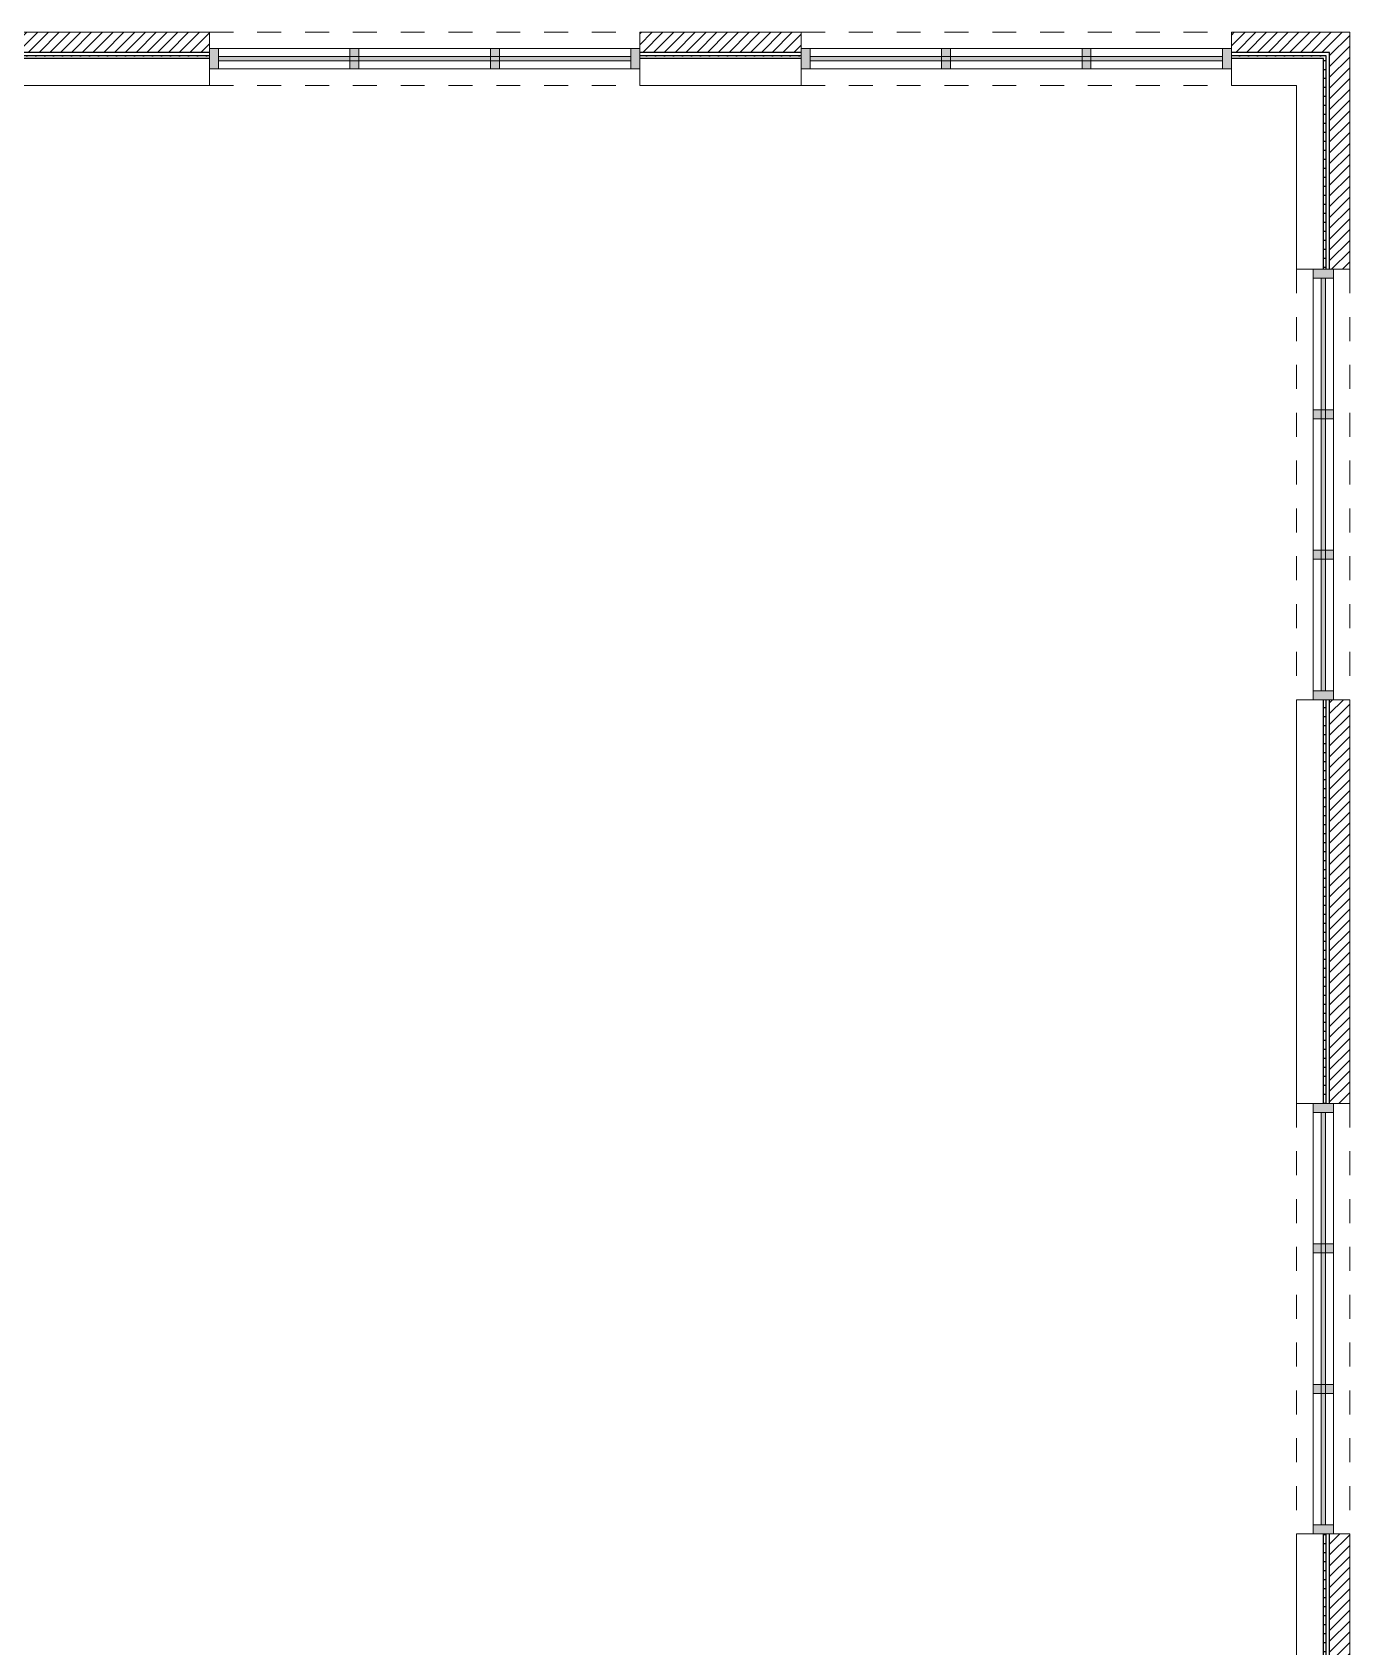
# Model space of a CAD drawing. Extents: x -485 to 726, y -1629 to -765.
# Drawn here: x 432.2 to 726.1, y -1172.5 to -812.5 of the extents above; entities that cross this region are included whole.
import ezdxf

# ---------------------------------------------------------------- set-up
doc = ezdxf.new("R2010")
doc.units = 0
doc.header["$MEASUREMENT"] = 0
doc.linetypes.add('Dashed', pattern=[10.666667, 5.333333, -5.333333])
doc.linetypes.add('Wipeout_Contour', pattern=[39.370079, 0, -39.370079])
doc.layers.add('A-WALL-EXTR', color=7, linetype='Continuous')
doc.layers.add('ArchiCAD Windows', color=7, linetype='Continuous')
for name, color, linetype, lineweight in [('A-WALL-EXTR_Pen_No__1', 7, 'Continuous', 13), ('A-WALL-EXTR_Pen_No__11', 7, 'Continuous', 5), ('ArchiCAD Windows_Pen_No__3', 7, 'Continuous', 18)]:
    doc.layers.add(name, color=color, linetype=linetype, lineweight=lineweight)
doc.layers.add('A-WALL-EXTR_Pen_No__2', color=7, linetype='Continuous', lineweight=25, true_color=0x747474)
pattern_1 = [(45, (0, 0), (-1.2026383, 1.2026383), [])]
pattern_2 = [(45, (0, 0), (-1.0021986, 1.0021986), [0, -1.4173228])]

# ---------------------------------------------------------------- blocks, each defined once
blk = doc.blocks.new('W Arch Opening 15_2')
at = {"layer": 'ArchiCAD Windows_Pen_No__3', "linetype": 'Dashed'}
for p, q in [((-48, 0), (48, 0)), ((-48, -11.875), (48, -11.875))]:
    blk.add_line(p, q, dxfattribs=at)
blk = doc.blocks.new('Wall_9', base_point=(726.13, -1157.09))
at = {"layer": 'A-WALL-EXTR_Pen_No__2', "linetype": 'Continuous'}
h = blk.add_hatch(dxfattribs=at)
h.set_pattern_fill('04___Brick_Face', color=256, style=0, pattern_type=2)
h.set_pattern_definition(pattern_1)
h.paths.add_polyline_path([(721.63, -865.39), (726.13, -865.39), (726.13, -812.54), (721.63, -817.04)], flags=0)
h = blk.add_hatch(dxfattribs=at)
h.set_pattern_fill('06___Ext__Sheathing_Bldg_84', color=256, style=0, pattern_type=2)
h.set_pattern_definition(pattern_2)
h.paths.add_polyline_path([(720.88, -817.79), (720.26, -818.41), (720.26, -865.39), (720.88, -865.39)], flags=0)
h = blk.add_hatch(dxfattribs=at)
h.set_pattern_fill('06___Ext__Sheathing_Bldg_84', color=256, style=0, pattern_type=2)
h.set_pattern_definition(pattern_2)
h.paths.add_polyline_path([(720.26, -1051.39), (720.88, -1051.39), (720.88, -961.39), (720.26, -961.39)], flags=0)
h = blk.add_hatch(dxfattribs=at)
h.set_pattern_fill('04___Brick_Face', color=256, style=0, pattern_type=2)
h.set_pattern_definition(pattern_1)
h.paths.add_polyline_path([(726.13, -961.39), (721.63, -961.39), (721.63, -1051.39), (726.13, -1051.39)], flags=0)
h = blk.add_hatch(dxfattribs=at)
h.set_pattern_fill('06___Ext__Sheathing_Bldg_84', color=256, style=0, pattern_type=2)
h.set_pattern_definition(pattern_2)
h.paths.add_polyline_path([(720.26, -1157.09), (720.88, -1157.09), (720.88, -1147.39), (720.26, -1147.39)], flags=0)
h = blk.add_hatch(dxfattribs=at)
h.set_pattern_fill('04___Brick_Face', color=256, style=0, pattern_type=2)
h.set_pattern_definition(pattern_1)
h.paths.add_polyline_path([(721.63, -1157.09), (726.13, -1157.09), (726.13, -1147.39), (721.63, -1147.39)], flags=0)
at = {"layer": 'A-WALL-EXTR_Pen_No__1', "linetype": 'Continuous'}
for p, q in [((726.13, -865.39), (726.13, -812.54)), ((714.26, -824.41), (714.26, -865.39)), ((720.26, -865.39), (714.26, -865.39)), ((720.88, -865.39), (720.26, -865.39)), ((721.63, -865.39), (720.88, -865.39)), ((726.13, -865.39), (721.63, -865.39)), ((720.26, -961.39), (714.26, -961.39)), ((714.26, -961.39), (714.26, -1051.39)), ((720.88, -961.39), (720.26, -961.39)), ((721.63, -961.39), (720.88, -961.39)), ((726.13, -961.39), (721.63, -961.39)), ((726.13, -1051.39), (726.13, -961.39)), ((720.26, -1051.39), (714.26, -1051.39)), ((720.88, -1051.39), (720.26, -1051.39)), ((721.63, -1051.39), (720.88, -1051.39)), ((726.13, -1051.39), (721.63, -1051.39)), ((720.26, -1147.39), (714.26, -1147.39)), ((714.26, -1147.39), (714.26, -1157.09)), ((720.88, -1147.39), (720.26, -1147.39)), ((721.63, -1147.39), (720.88, -1147.39)), ((726.13, -1147.39), (721.63, -1147.39)), ((726.13, -1157.09), (726.13, -1147.39))]:
    blk.add_line(p, q, dxfattribs=at)
at = {"layer": 'A-WALL-EXTR_Pen_No__2', "linetype": 'Continuous'}
for p, q in [((721.63, -865.39), (721.63, -817.04)), ((720.26, -865.39), (720.26, -818.41)), ((720.88, -865.39), (720.88, -817.79)), ((720.26, -1051.39), (720.26, -961.39)), ((720.88, -1051.39), (720.88, -961.39)), ((721.63, -1051.39), (721.63, -961.39)), ((720.26, -1157.09), (720.26, -1147.39)), ((720.88, -1157.09), (720.88, -1147.39)), ((721.63, -1157.09), (721.63, -1147.39))]:
    blk.add_line(p, q, dxfattribs=at)
at = {"layer": 'ArchiCAD Windows', "linetype": 'Continuous', "zscale": 39.37007874015748, "rotation": -90.00000000000001}
for p in [(726.13, -913.39), (726.13, -1099.39)]:
    blk.add_blockref('W Arch Opening 15_2', p, dxfattribs=at)
blk = doc.blocks.new('Wall_10', base_point=(718.01, -913.39))
at = {"layer": 'A-WALL-EXTR_Pen_No__2', "linetype": 'Continuous'}
blk.add_hatch(color=256, dxfattribs=at).paths.add_polyline_path([(718.01, -961.39), (722.51, -961.39), (722.51, -959.39), (718.01, -959.39)], flags=0)
at = {"layer": 'A-WALL-EXTR_Pen_No__1', "linetype": 'Continuous'}
for p, q in [((722.51, -865.39), (718.01, -865.39)), ((718.01, -961.39), (722.51, -961.39))]:
    blk.add_line(p, q, dxfattribs=at)
at = {"color": 254, "linetype": 'Wipeout_Contour', "lineweight": 0, "ltscale": 4752.041306}
blk.add_wipeout([(718.01, -959.39), (722.51, -959.39), (722.51, -930.05), (718.01, -930.05)], dxfattribs=at).dxf.layer = 'A-WALL-EXTR'
at = {"layer": 'A-WALL-EXTR_Pen_No__2', "linetype": 'Continuous'}
blk.add_hatch(color=256, dxfattribs=at).paths.add_polyline_path([(718.01, -930.05), (722.51, -930.05), (722.51, -928.05), (718.01, -928.05)], flags=0)
at = {"layer": 'A-WALL-EXTR_Pen_No__1', "linetype": 'Continuous'}
for p, q in [((718.01, -930.05), (722.51, -930.05)), ((718.01, -959.39), (722.51, -959.39)), ((718.01, -961.39), (718.01, -959.39)), ((722.51, -961.39), (722.51, -959.39))]:
    blk.add_line(p, q, dxfattribs=at)
at = {"layer": 'A-WALL-EXTR_Pen_No__11', "linetype": 'Continuous'}
for p, q in [((718.01, -959.39), (718.01, -930.05)), ((722.51, -959.39), (722.51, -930.05))]:
    blk.add_line(p, q, dxfattribs=at)
at = {"color": 254, "linetype": 'Wipeout_Contour', "lineweight": 0, "ltscale": 4653.001147}
blk.add_wipeout([(718.01, -928.05), (722.51, -928.05), (722.51, -898.72), (718.01, -898.72)], dxfattribs=at).dxf.layer = 'A-WALL-EXTR'
at = {"layer": 'A-WALL-EXTR_Pen_No__2', "linetype": 'Continuous'}
blk.add_hatch(color=256, dxfattribs=at).paths.add_polyline_path([(718.01, -898.72), (722.51, -898.72), (722.51, -896.72), (718.01, -896.72)], flags=0)
at = {"layer": 'A-WALL-EXTR_Pen_No__1', "linetype": 'Continuous'}
for p, q in [((718.01, -898.72), (722.51, -898.72)), ((718.01, -928.05), (722.51, -928.05)), ((718.01, -930.05), (718.01, -928.05)), ((722.51, -930.05), (722.51, -928.05))]:
    blk.add_line(p, q, dxfattribs=at)
at = {"layer": 'A-WALL-EXTR_Pen_No__11', "linetype": 'Continuous'}
for p, q in [((718.01, -928.05), (718.01, -898.72)), ((722.51, -928.05), (722.51, -898.72))]:
    blk.add_line(p, q, dxfattribs=at)
at = {"color": 254, "linetype": 'Wipeout_Contour', "lineweight": 0, "ltscale": 4555.256557}
blk.add_wipeout([(718.01, -896.72), (722.51, -896.72), (722.51, -867.39), (718.01, -867.39)], dxfattribs=at).dxf.layer = 'A-WALL-EXTR'
at = {"layer": 'A-WALL-EXTR_Pen_No__2', "linetype": 'Continuous'}
blk.add_hatch(color=256, dxfattribs=at).paths.add_polyline_path([(718.01, -867.39), (722.51, -867.39), (722.51, -865.39), (718.01, -865.39)], flags=0)
at = {"layer": 'A-WALL-EXTR_Pen_No__1', "linetype": 'Continuous'}
for p, q in [((718.01, -867.39), (718.01, -865.39)), ((718.01, -867.39), (722.51, -867.39)), ((722.51, -867.39), (722.51, -865.39)), ((718.01, -896.72), (722.51, -896.72)), ((718.01, -898.72), (718.01, -896.72)), ((722.51, -898.72), (722.51, -896.72))]:
    blk.add_line(p, q, dxfattribs=at)
at = {"layer": 'A-WALL-EXTR_Pen_No__11', "linetype": 'Continuous'}
for p, q in [((718.01, -896.72), (718.01, -867.39)), ((722.51, -896.72), (722.51, -867.39))]:
    blk.add_line(p, q, dxfattribs=at)
blk = doc.blocks.new('Wall_11', base_point=(719.76, -913.39))
at = {"layer": 'A-WALL-EXTR_Pen_No__2', "linetype": 'Continuous', "lineweight": 0, "true_color": 0xdbdbdb}
for points in [[(719.76, -896.72), (720.76, -896.72), (720.76, -867.39), (719.76, -867.39)], [(719.76, -928.05), (720.76, -928.05), (720.76, -898.72), (719.76, -898.72)], [(719.76, -959.39), (720.76, -959.39), (720.76, -930.05), (719.76, -930.05)]]:
    blk.add_hatch(color=254, dxfattribs=at).paths.add_polyline_path(points, flags=0)
at = {"layer": 'A-WALL-EXTR_Pen_No__1', "linetype": 'Continuous'}
for p, q in [((720.76, -867.39), (719.76, -867.39)), ((719.76, -896.72), (719.76, -867.39)), ((720.76, -896.72), (720.76, -867.39)), ((719.76, -896.72), (720.76, -896.72)), ((719.76, -898.72), (719.76, -896.72)), ((719.76, -898.72), (720.76, -898.72)), ((719.76, -928.05), (719.76, -898.72)), ((720.76, -898.72), (720.76, -896.72)), ((720.76, -928.05), (720.76, -898.72)), ((719.76, -928.05), (720.76, -928.05)), ((719.76, -930.05), (719.76, -928.05)), ((720.76, -930.05), (720.76, -928.05)), ((719.76, -930.05), (720.76, -930.05)), ((719.76, -959.39), (719.76, -930.05)), ((720.76, -959.39), (720.76, -930.05)), ((719.76, -959.39), (720.76, -959.39))]:
    blk.add_line(p, q, dxfattribs=at)
blk = doc.blocks.new('Wall_12', base_point=(718.01, -1099.39))
at = {"layer": 'A-WALL-EXTR_Pen_No__2', "linetype": 'Continuous'}
blk.add_hatch(color=256, dxfattribs=at).paths.add_polyline_path([(718.01, -1147.39), (722.51, -1147.39), (722.51, -1145.39), (718.01, -1145.39)], flags=0)
at = {"layer": 'A-WALL-EXTR_Pen_No__1', "linetype": 'Continuous'}
for p, q in [((722.51, -1051.39), (718.01, -1051.39)), ((718.01, -1147.39), (722.51, -1147.39))]:
    blk.add_line(p, q, dxfattribs=at)
at = {"color": 254, "linetype": 'Wipeout_Contour', "lineweight": 0, "ltscale": 5362.661175}
blk.add_wipeout([(718.01, -1145.39), (722.51, -1145.39), (722.51, -1116.05), (718.01, -1116.05)], dxfattribs=at).dxf.layer = 'A-WALL-EXTR'
at = {"layer": 'A-WALL-EXTR_Pen_No__2', "linetype": 'Continuous'}
blk.add_hatch(color=256, dxfattribs=at).paths.add_polyline_path([(718.01, -1116.05), (722.51, -1116.05), (722.51, -1114.05), (718.01, -1114.05)], flags=0)
at = {"layer": 'A-WALL-EXTR_Pen_No__1', "linetype": 'Continuous'}
for p, q in [((718.01, -1116.05), (722.51, -1116.05)), ((718.01, -1145.39), (722.51, -1145.39)), ((718.01, -1147.39), (718.01, -1145.39)), ((722.51, -1147.39), (722.51, -1145.39))]:
    blk.add_line(p, q, dxfattribs=at)
at = {"layer": 'A-WALL-EXTR_Pen_No__11', "linetype": 'Continuous'}
for p, q in [((718.01, -1145.39), (718.01, -1116.05)), ((722.51, -1145.39), (722.51, -1116.05))]:
    blk.add_line(p, q, dxfattribs=at)
at = {"color": 254, "linetype": 'Wipeout_Contour', "lineweight": 0, "ltscale": 5257.389883}
blk.add_wipeout([(718.01, -1114.05), (722.51, -1114.05), (722.51, -1084.72), (718.01, -1084.72)], dxfattribs=at).dxf.layer = 'A-WALL-EXTR'
at = {"layer": 'A-WALL-EXTR_Pen_No__2', "linetype": 'Continuous'}
blk.add_hatch(color=256, dxfattribs=at).paths.add_polyline_path([(718.01, -1084.72), (722.51, -1084.72), (722.51, -1082.72), (718.01, -1082.72)], flags=0)
at = {"layer": 'A-WALL-EXTR_Pen_No__1', "linetype": 'Continuous'}
for p, q in [((718.01, -1084.72), (722.51, -1084.72)), ((718.01, -1114.05), (722.51, -1114.05)), ((718.01, -1116.05), (718.01, -1114.05)), ((722.51, -1116.05), (722.51, -1114.05))]:
    blk.add_line(p, q, dxfattribs=at)
at = {"layer": 'A-WALL-EXTR_Pen_No__11', "linetype": 'Continuous'}
for p, q in [((718.01, -1114.05), (718.01, -1084.72)), ((722.51, -1114.05), (722.51, -1084.72))]:
    blk.add_line(p, q, dxfattribs=at)
at = {"color": 254, "linetype": 'Wipeout_Contour', "lineweight": 0, "ltscale": 5153.016672}
blk.add_wipeout([(718.01, -1082.72), (722.51, -1082.72), (722.51, -1053.39), (718.01, -1053.39)], dxfattribs=at).dxf.layer = 'A-WALL-EXTR'
at = {"layer": 'A-WALL-EXTR_Pen_No__2', "linetype": 'Continuous'}
blk.add_hatch(color=256, dxfattribs=at).paths.add_polyline_path([(718.01, -1053.39), (722.51, -1053.39), (722.51, -1051.39), (718.01, -1051.39)], flags=0)
at = {"layer": 'A-WALL-EXTR_Pen_No__1', "linetype": 'Continuous'}
for p, q in [((718.01, -1053.39), (718.01, -1051.39)), ((718.01, -1053.39), (722.51, -1053.39)), ((722.51, -1053.39), (722.51, -1051.39)), ((718.01, -1082.72), (722.51, -1082.72)), ((718.01, -1084.72), (718.01, -1082.72)), ((722.51, -1084.72), (722.51, -1082.72))]:
    blk.add_line(p, q, dxfattribs=at)
at = {"layer": 'A-WALL-EXTR_Pen_No__11', "linetype": 'Continuous'}
for p, q in [((718.01, -1082.72), (718.01, -1053.39)), ((722.51, -1082.72), (722.51, -1053.39))]:
    blk.add_line(p, q, dxfattribs=at)
blk = doc.blocks.new('Wall_13', base_point=(719.76, -1099.39))
at = {"layer": 'A-WALL-EXTR_Pen_No__2', "linetype": 'Continuous', "lineweight": 0, "true_color": 0xdbdbdb}
for points in [[(719.76, -1082.72), (720.76, -1082.72), (720.76, -1053.39), (719.76, -1053.39)], [(719.76, -1114.05), (720.76, -1114.05), (720.76, -1084.72), (719.76, -1084.72)], [(719.76, -1145.39), (720.76, -1145.39), (720.76, -1116.05), (719.76, -1116.05)]]:
    blk.add_hatch(color=254, dxfattribs=at).paths.add_polyline_path(points, flags=0)
at = {"layer": 'A-WALL-EXTR_Pen_No__1', "linetype": 'Continuous'}
for p, q in [((720.76, -1053.39), (719.76, -1053.39)), ((719.76, -1082.72), (719.76, -1053.39)), ((720.76, -1082.72), (720.76, -1053.39)), ((719.76, -1082.72), (720.76, -1082.72)), ((719.76, -1084.72), (719.76, -1082.72)), ((720.76, -1084.72), (720.76, -1082.72)), ((719.76, -1084.72), (720.76, -1084.72)), ((719.76, -1114.05), (719.76, -1084.72)), ((720.76, -1114.05), (720.76, -1084.72)), ((719.76, -1114.05), (720.76, -1114.05)), ((719.76, -1116.05), (719.76, -1114.05)), ((720.76, -1116.05), (720.76, -1114.05)), ((719.76, -1116.05), (720.76, -1116.05)), ((719.76, -1145.39), (719.76, -1116.05)), ((720.76, -1145.39), (720.76, -1116.05)), ((719.76, -1145.39), (720.76, -1145.39))]:
    blk.add_line(p, q, dxfattribs=at)
blk = doc.blocks.new('Wall_23', base_point=(726.13, -1157.09))
at = {"layer": 'A-WALL-EXTR_Pen_No__2', "linetype": 'Continuous'}
h = blk.add_hatch(dxfattribs=at)
h.set_pattern_fill('06___Ext__Sheathing_Bldg_84', color=256, style=0, pattern_type=2)
h.set_pattern_definition(pattern_2)
h.paths.add_polyline_path([(720.88, -1157.09), (720.26, -1157.09), (720.26, -1245.54), (720.88, -1245.54)], flags=0)
h = blk.add_hatch(dxfattribs=at)
h.set_pattern_fill('04___Brick_Face', color=256, style=0, pattern_type=2)
h.set_pattern_definition(pattern_1)
h.paths.add_polyline_path([(721.63, -1245.54), (726.13, -1245.54), (726.13, -1157.09), (721.63, -1157.09)], flags=0)
at = {"layer": 'A-WALL-EXTR_Pen_No__1', "linetype": 'Continuous'}
for p, q in [((714.26, -1157.09), (714.26, -1245.54)), ((726.13, -1245.54), (726.13, -1157.09))]:
    blk.add_line(p, q, dxfattribs=at)
at = {"layer": 'A-WALL-EXTR_Pen_No__2', "linetype": 'Continuous'}
for p, q in [((720.26, -1245.54), (720.26, -1157.09)), ((720.88, -1245.54), (720.88, -1157.09)), ((721.63, -1245.54), (721.63, -1157.09))]:
    blk.add_line(p, q, dxfattribs=at)
blk = doc.blocks.new('W Arch Opening 15_10')
at = {"layer": 'ArchiCAD Windows_Pen_No__3', "linetype": 'Dashed'}
for p, q in [((-48, 0), (48, 0)), ((-48, -11.875), (48, -11.875))]:
    blk.add_line(p, q, dxfattribs=at)
blk = doc.blocks.new('Wall_56', base_point=(413.13, -812.54))
at = {"layer": 'A-WALL-EXTR_Pen_No__2', "linetype": 'Continuous'}
h = blk.add_hatch(dxfattribs=at)
h.set_pattern_fill('04___Brick_Face', color=256, style=0, pattern_type=2)
h.set_pattern_definition(pattern_1)
h.paths.add_polyline_path([(408.51, -817.04), (413.13, -817.04), (413.13, -812.54), (408.51, -815.82)], flags=0)
h = blk.add_hatch(dxfattribs=at)
h.set_pattern_fill('04___Brick_Face', color=256, style=0, pattern_type=2)
h.set_pattern_definition(pattern_1)
h.paths.add_polyline_path([(413.13, -817.04), (471.73, -817.04), (471.73, -812.54), (413.13, -812.54)], flags=0)
h = blk.add_hatch(dxfattribs=at)
h.set_pattern_fill('04___Brick_Face', color=256, style=0, pattern_type=2)
h.set_pattern_definition(pattern_1)
h.paths.add_polyline_path([(567.73, -812.54), (567.73, -817.04), (603.73, -817.04), (603.73, -812.54)], flags=0)
h = blk.add_hatch(dxfattribs=at)
h.set_pattern_fill('04___Brick_Face', color=256, style=0, pattern_type=2)
h.set_pattern_definition(pattern_1)
h.paths.add_polyline_path([(699.73, -812.54), (699.73, -817.04), (721.63, -817.04), (726.13, -812.54)], flags=0)
h = blk.add_hatch(dxfattribs=at)
h.set_pattern_fill('06___Ext__Sheathing_Bldg_84', color=256, style=0, pattern_type=2)
h.set_pattern_definition(pattern_2)
h.paths.add_polyline_path([(407.51, -817.04), (408.01, -817.04), (408.01, -816.17), (407.51, -816.52)], flags=0)
h = blk.add_hatch(dxfattribs=at)
h.set_pattern_fill('06___Ext__Sheathing_Bldg_84', color=256, style=0, pattern_type=2)
h.set_pattern_definition(pattern_2)
h.paths.add_polyline_path([(407.51, -817.79), (408.01, -817.79), (408.01, -817.04), (407.51, -817.04)], flags=0)
h = blk.add_hatch(dxfattribs=at)
h.set_pattern_fill('06___Ext__Sheathing_Bldg_84', color=256, style=0, pattern_type=2)
h.set_pattern_definition(pattern_2)
h.paths.add_polyline_path([(401.51, -824.41), (402.01, -824.41), (402.01, -820.42), (401.51, -820.78)], flags=0)
h = blk.add_hatch(dxfattribs=at)
h.set_pattern_fill('06___Ext__Sheathing_Bldg_84', color=256, style=0, pattern_type=2)
h.set_pattern_definition(pattern_2)
h.paths.add_polyline_path([(407.51, -818.41), (408.01, -818.41), (408.01, -817.79), (407.51, -817.79)], flags=0)
h = blk.add_hatch(dxfattribs=at)
h.set_pattern_fill('06___Ext__Sheathing_Bldg_84', color=256, style=0, pattern_type=2)
h.set_pattern_definition(pattern_2)
h.paths.add_polyline_path([(408.01, -818.41), (471.73, -818.41), (471.73, -817.79), (408.01, -817.79)], flags=0)
h = blk.add_hatch(dxfattribs=at)
h.set_pattern_fill('06___Ext__Sheathing_Bldg_84', color=256, style=0, pattern_type=2)
h.set_pattern_definition(pattern_2)
h.paths.add_polyline_path([(603.73, -817.79), (567.73, -817.79), (567.73, -818.41), (603.73, -818.41)], flags=0)
h = blk.add_hatch(dxfattribs=at)
h.set_pattern_fill('06___Ext__Sheathing_Bldg_84', color=256, style=0, pattern_type=2)
h.set_pattern_definition(pattern_2)
h.paths.add_polyline_path([(720.88, -817.79), (699.73, -817.79), (699.73, -818.41), (720.26, -818.41)], flags=0)
h = blk.add_hatch(dxfattribs=at)
h.set_pattern_fill('04___Brick_Face', color=256, style=0, pattern_type=2)
h.set_pattern_definition(pattern_1)
h.paths.add_polyline_path([(396.38, -824.41), (401.01, -824.41), (401.01, -821.13)], flags=0)
at = {"layer": 'A-WALL-EXTR_Pen_No__1', "linetype": 'Continuous'}
for p, q in [((471.73, -812.54), (413.13, -812.54)), ((471.73, -812.54), (471.73, -817.04)), ((567.73, -812.54), (567.73, -817.04)), ((603.73, -812.54), (567.73, -812.54)), ((603.73, -812.54), (603.73, -817.04)), ((699.73, -812.54), (699.73, -817.04)), ((726.13, -812.54), (699.73, -812.54)), ((471.73, -817.04), (471.73, -817.79)), ((567.73, -817.04), (567.73, -817.79)), ((603.73, -817.04), (603.73, -817.79)), ((699.73, -817.04), (699.73, -817.79)), ((471.73, -817.79), (471.73, -818.41)), ((471.73, -818.41), (471.73, -824.41)), ((567.73, -817.79), (567.73, -818.41)), ((567.73, -818.41), (567.73, -824.41)), ((603.73, -817.79), (603.73, -818.41)), ((603.73, -818.41), (603.73, -824.41)), ((699.73, -817.79), (699.73, -818.41)), ((699.73, -818.41), (699.73, -824.41)), ((396.38, -824.41), (401.01, -824.41)), ((401.01, -824.41), (401.51, -824.41)), ((401.51, -824.41), (402.01, -824.41)), ((402.01, -824.41), (471.73, -824.41)), ((567.73, -824.41), (603.73, -824.41)), ((699.73, -824.41), (714.26, -824.41))]:
    blk.add_line(p, q, dxfattribs=at)
at = {"layer": 'A-WALL-EXTR_Pen_No__2', "linetype": 'Continuous'}
for p, q in [((407.51, -817.04), (407.51, -816.52)), ((407.51, -817.79), (407.51, -817.04)), ((408.01, -817.04), (408.01, -816.17)), ((408.01, -817.79), (408.01, -817.04)), ((408.51, -817.04), (408.51, -815.82)), ((471.73, -817.04), (408.51, -817.04)), ((603.73, -817.04), (567.73, -817.04)), ((721.63, -817.04), (699.73, -817.04)), ((401.51, -824.41), (401.51, -820.78)), ((402.01, -824.41), (402.01, -820.42)), ((407.51, -818.41), (407.51, -817.79)), ((471.73, -818.41), (407.51, -818.41)), ((471.73, -817.79), (408.01, -817.79)), ((603.73, -817.79), (567.73, -817.79)), ((603.73, -818.41), (567.73, -818.41)), ((720.88, -817.79), (699.73, -817.79)), ((720.26, -818.41), (699.73, -818.41)), ((401.01, -824.41), (401.01, -821.13))]:
    blk.add_line(p, q, dxfattribs=at)
at = {"layer": 'ArchiCAD Windows', "linetype": 'Continuous', "zscale": 39.37007874015748}
for p in [(519.73, -812.54), (651.73, -812.54)]:
    blk.add_blockref('W Arch Opening 15_10', p, dxfattribs=at)
blk = doc.blocks.new('Wall_57', base_point=(651.73, -820.65))
at = {"layer": 'A-WALL-EXTR_Pen_No__2', "linetype": 'Continuous'}
blk.add_hatch(color=256, dxfattribs=at).paths.add_polyline_path([(699.73, -820.65), (699.73, -816.15), (697.73, -816.15), (697.73, -820.65)], flags=0)
at = {"layer": 'A-WALL-EXTR_Pen_No__1', "linetype": 'Continuous'}
for p, q in [((603.73, -816.15), (603.73, -820.65)), ((699.73, -820.65), (699.73, -816.15))]:
    blk.add_line(p, q, dxfattribs=at)
at = {"color": 254, "linetype": 'Wipeout_Contour', "lineweight": 0, "ltscale": 4264.2663}
blk.add_wipeout([(697.73, -820.65), (697.73, -816.15), (668.4, -816.15), (668.4, -820.65)], dxfattribs=at).dxf.layer = 'A-WALL-EXTR'
at = {"layer": 'A-WALL-EXTR_Pen_No__2', "linetype": 'Continuous'}
blk.add_hatch(color=256, dxfattribs=at).paths.add_polyline_path([(668.4, -820.65), (668.4, -816.15), (666.4, -816.15), (666.4, -820.65)], flags=0)
at = {"layer": 'A-WALL-EXTR_Pen_No__1', "linetype": 'Continuous'}
for p, q in [((668.4, -820.65), (668.4, -816.15)), ((697.73, -820.65), (697.73, -816.15)), ((699.73, -816.15), (697.73, -816.15)), ((699.73, -820.65), (697.73, -820.65))]:
    blk.add_line(p, q, dxfattribs=at)
at = {"layer": 'A-WALL-EXTR_Pen_No__11', "linetype": 'Continuous'}
for p, q in [((697.73, -816.15), (668.4, -816.15)), ((697.73, -820.65), (668.4, -820.65))]:
    blk.add_line(p, q, dxfattribs=at)
at = {"color": 254, "linetype": 'Wipeout_Contour', "lineweight": 0, "ltscale": 4185.076594}
blk.add_wipeout([(666.4, -820.65), (666.4, -816.15), (637.06, -816.15), (637.06, -820.65)], dxfattribs=at).dxf.layer = 'A-WALL-EXTR'
at = {"layer": 'A-WALL-EXTR_Pen_No__2', "linetype": 'Continuous'}
blk.add_hatch(color=256, dxfattribs=at).paths.add_polyline_path([(637.06, -820.65), (637.06, -816.15), (635.06, -816.15), (635.06, -820.65)], flags=0)
at = {"layer": 'A-WALL-EXTR_Pen_No__1', "linetype": 'Continuous'}
for p, q in [((637.06, -820.65), (637.06, -816.15)), ((666.4, -820.65), (666.4, -816.15)), ((668.4, -816.15), (666.4, -816.15)), ((668.4, -820.65), (666.4, -820.65))]:
    blk.add_line(p, q, dxfattribs=at)
at = {"layer": 'A-WALL-EXTR_Pen_No__11', "linetype": 'Continuous'}
for p, q in [((666.4, -816.15), (637.06, -816.15)), ((666.4, -820.65), (637.06, -820.65))]:
    blk.add_line(p, q, dxfattribs=at)
at = {"color": 254, "linetype": 'Wipeout_Contour', "lineweight": 0, "ltscale": 4108.184963}
blk.add_wipeout([(635.06, -820.65), (635.06, -816.15), (605.73, -816.15), (605.73, -820.65)], dxfattribs=at).dxf.layer = 'A-WALL-EXTR'
at = {"layer": 'A-WALL-EXTR_Pen_No__2', "linetype": 'Continuous'}
blk.add_hatch(color=256, dxfattribs=at).paths.add_polyline_path([(605.73, -820.65), (605.73, -816.15), (603.73, -816.15), (603.73, -820.65)], flags=0)
at = {"layer": 'A-WALL-EXTR_Pen_No__1', "linetype": 'Continuous'}
for p, q in [((605.73, -816.15), (603.73, -816.15)), ((605.73, -820.65), (605.73, -816.15)), ((635.06, -820.65), (635.06, -816.15)), ((637.06, -816.15), (635.06, -816.15)), ((605.73, -820.65), (603.73, -820.65)), ((637.06, -820.65), (635.06, -820.65))]:
    blk.add_line(p, q, dxfattribs=at)
at = {"layer": 'A-WALL-EXTR_Pen_No__11', "linetype": 'Continuous'}
for p, q in [((635.06, -816.15), (605.73, -816.15)), ((635.06, -820.65), (605.73, -820.65))]:
    blk.add_line(p, q, dxfattribs=at)
blk = doc.blocks.new('Wall_58', base_point=(651.73, -818.9))
at = {"layer": 'A-WALL-EXTR_Pen_No__2', "linetype": 'Continuous', "lineweight": 0, "true_color": 0xdbdbdb}
for points in [[(635.06, -818.9), (635.06, -817.9), (605.73, -817.9), (605.73, -818.9)], [(666.4, -818.9), (666.4, -817.9), (637.06, -817.9), (637.06, -818.9)], [(697.73, -818.9), (697.73, -817.9), (668.4, -817.9), (668.4, -818.9)]]:
    blk.add_hatch(color=254, dxfattribs=at).paths.add_polyline_path(points, flags=0)
at = {"layer": 'A-WALL-EXTR_Pen_No__1', "linetype": 'Continuous'}
for p, q in [((635.06, -817.9), (605.73, -817.9)), ((605.73, -817.9), (605.73, -818.9)), ((635.06, -818.9), (605.73, -818.9)), ((635.06, -818.9), (635.06, -817.9)), ((637.06, -817.9), (635.06, -817.9)), ((637.06, -818.9), (635.06, -818.9)), ((637.06, -818.9), (637.06, -817.9)), ((666.4, -817.9), (637.06, -817.9)), ((666.4, -818.9), (637.06, -818.9)), ((666.4, -818.9), (666.4, -817.9)), ((668.4, -817.9), (666.4, -817.9)), ((668.4, -818.9), (666.4, -818.9)), ((668.4, -818.9), (668.4, -817.9)), ((697.73, -817.9), (668.4, -817.9)), ((697.73, -818.9), (668.4, -818.9)), ((697.73, -818.9), (697.73, -817.9))]:
    blk.add_line(p, q, dxfattribs=at)
blk = doc.blocks.new('Wall_59', base_point=(519.73, -820.65))
at = {"layer": 'A-WALL-EXTR_Pen_No__2', "linetype": 'Continuous'}
blk.add_hatch(color=256, dxfattribs=at).paths.add_polyline_path([(567.73, -820.65), (567.73, -816.15), (565.73, -816.15), (565.73, -820.65)], flags=0)
at = {"layer": 'A-WALL-EXTR_Pen_No__1', "linetype": 'Continuous'}
for p, q in [((471.73, -816.15), (471.73, -820.65)), ((567.73, -820.65), (567.73, -816.15))]:
    blk.add_line(p, q, dxfattribs=at)
at = {"color": 254, "linetype": 'Wipeout_Contour', "lineweight": 0, "ltscale": 3946.874635}
blk.add_wipeout([(565.73, -820.65), (565.73, -816.15), (536.4, -816.15), (536.4, -820.65)], dxfattribs=at).dxf.layer = 'A-WALL-EXTR'
at = {"layer": 'A-WALL-EXTR_Pen_No__2', "linetype": 'Continuous'}
blk.add_hatch(color=256, dxfattribs=at).paths.add_polyline_path([(536.4, -820.65), (536.4, -816.15), (534.4, -816.15), (534.4, -820.65)], flags=0)
at = {"layer": 'A-WALL-EXTR_Pen_No__1', "linetype": 'Continuous'}
for p, q in [((536.4, -820.65), (536.4, -816.15)), ((565.73, -820.65), (565.73, -816.15)), ((567.73, -816.15), (565.73, -816.15)), ((567.73, -820.65), (565.73, -820.65))]:
    blk.add_line(p, q, dxfattribs=at)
at = {"layer": 'A-WALL-EXTR_Pen_No__11', "linetype": 'Continuous'}
for p, q in [((565.73, -816.15), (536.4, -816.15)), ((565.73, -820.65), (536.4, -820.65))]:
    blk.add_line(p, q, dxfattribs=at)
at = {"color": 254, "linetype": 'Wipeout_Contour', "lineweight": 0, "ltscale": 3878.282558}
blk.add_wipeout([(534.4, -820.65), (534.4, -816.15), (505.06, -816.15), (505.06, -820.65)], dxfattribs=at).dxf.layer = 'A-WALL-EXTR'
at = {"layer": 'A-WALL-EXTR_Pen_No__2', "linetype": 'Continuous'}
blk.add_hatch(color=256, dxfattribs=at).paths.add_polyline_path([(505.06, -820.65), (505.06, -816.15), (503.06, -816.15), (503.06, -820.65)], flags=0)
at = {"layer": 'A-WALL-EXTR_Pen_No__1', "linetype": 'Continuous'}
for p, q in [((505.06, -820.65), (505.06, -816.15)), ((534.4, -820.65), (534.4, -816.15)), ((536.4, -816.15), (534.4, -816.15)), ((536.4, -820.65), (534.4, -820.65))]:
    blk.add_line(p, q, dxfattribs=at)
at = {"layer": 'A-WALL-EXTR_Pen_No__11', "linetype": 'Continuous'}
for p, q in [((534.4, -816.15), (505.06, -816.15)), ((534.4, -820.65), (505.06, -820.65))]:
    blk.add_line(p, q, dxfattribs=at)
at = {"color": 254, "linetype": 'Wipeout_Contour', "lineweight": 0, "ltscale": 3812.577733}
blk.add_wipeout([(503.06, -820.65), (503.06, -816.15), (473.73, -816.15), (473.73, -820.65)], dxfattribs=at).dxf.layer = 'A-WALL-EXTR'
at = {"layer": 'A-WALL-EXTR_Pen_No__2', "linetype": 'Continuous'}
blk.add_hatch(color=256, dxfattribs=at).paths.add_polyline_path([(473.73, -820.65), (473.73, -816.15), (471.73, -816.15), (471.73, -820.65)], flags=0)
at = {"layer": 'A-WALL-EXTR_Pen_No__1', "linetype": 'Continuous'}
for p, q in [((473.73, -816.15), (471.73, -816.15)), ((473.73, -820.65), (473.73, -816.15)), ((503.06, -820.65), (503.06, -816.15)), ((505.06, -816.15), (503.06, -816.15)), ((473.73, -820.65), (471.73, -820.65)), ((505.06, -820.65), (503.06, -820.65))]:
    blk.add_line(p, q, dxfattribs=at)
at = {"layer": 'A-WALL-EXTR_Pen_No__11', "linetype": 'Continuous'}
for p, q in [((503.06, -816.15), (473.73, -816.15)), ((503.06, -820.65), (473.73, -820.65))]:
    blk.add_line(p, q, dxfattribs=at)
blk = doc.blocks.new('Wall_60', base_point=(519.73, -818.9))
at = {"layer": 'A-WALL-EXTR_Pen_No__2', "linetype": 'Continuous', "lineweight": 0, "true_color": 0xdbdbdb}
for points in [[(503.06, -818.9), (503.06, -817.9), (473.73, -817.9), (473.73, -818.9)], [(534.4, -818.9), (534.4, -817.9), (505.06, -817.9), (505.06, -818.9)], [(565.73, -818.9), (565.73, -817.9), (536.4, -817.9), (536.4, -818.9)]]:
    blk.add_hatch(color=254, dxfattribs=at).paths.add_polyline_path(points, flags=0)
at = {"layer": 'A-WALL-EXTR_Pen_No__1', "linetype": 'Continuous'}
for p, q in [((503.06, -817.9), (473.73, -817.9)), ((473.73, -817.9), (473.73, -818.9)), ((503.06, -818.9), (473.73, -818.9)), ((503.06, -818.9), (503.06, -817.9)), ((505.06, -817.9), (503.06, -817.9)), ((505.06, -818.9), (503.06, -818.9)), ((505.06, -818.9), (505.06, -817.9)), ((534.4, -817.9), (505.06, -817.9)), ((534.4, -818.9), (505.06, -818.9)), ((534.4, -818.9), (534.4, -817.9)), ((536.4, -817.9), (534.4, -817.9)), ((536.4, -818.9), (534.4, -818.9)), ((536.4, -818.9), (536.4, -817.9)), ((565.73, -817.9), (536.4, -817.9)), ((565.73, -818.9), (536.4, -818.9)), ((565.73, -818.9), (565.73, -817.9))]:
    blk.add_line(p, q, dxfattribs=at)

msp = doc.modelspace()

# ---------------------------------------------------------------- block references
at = {"layer": 'A-WALL-EXTR'}
for name, p in [('Wall_56', (413.13, -812.54)), ('Wall_9', (726.13, -1157.09)), ('Wall_23', (726.13, -1157.09))]:
    msp.add_blockref(name, p, dxfattribs=at)

# ---------------------------------------------------------------- next in the draw order: block references
for name, p in [('Wall_59', (519.73, -820.65)), ('Wall_57', (651.73, -820.65)), ('Wall_10', (718.01, -913.39)), ('Wall_12', (718.01, -1099.39))]:
    msp.add_blockref(name, p, dxfattribs=at)

# ---------------------------------------------------------------- next in the draw order: block references
for name, p in [('Wall_60', (519.73, -818.9)), ('Wall_58', (651.73, -818.9)), ('Wall_11', (719.76, -913.39)), ('Wall_13', (719.76, -1099.39))]:
    msp.add_blockref(name, p, dxfattribs=at)

doc.saveas('drawing.dxf')
